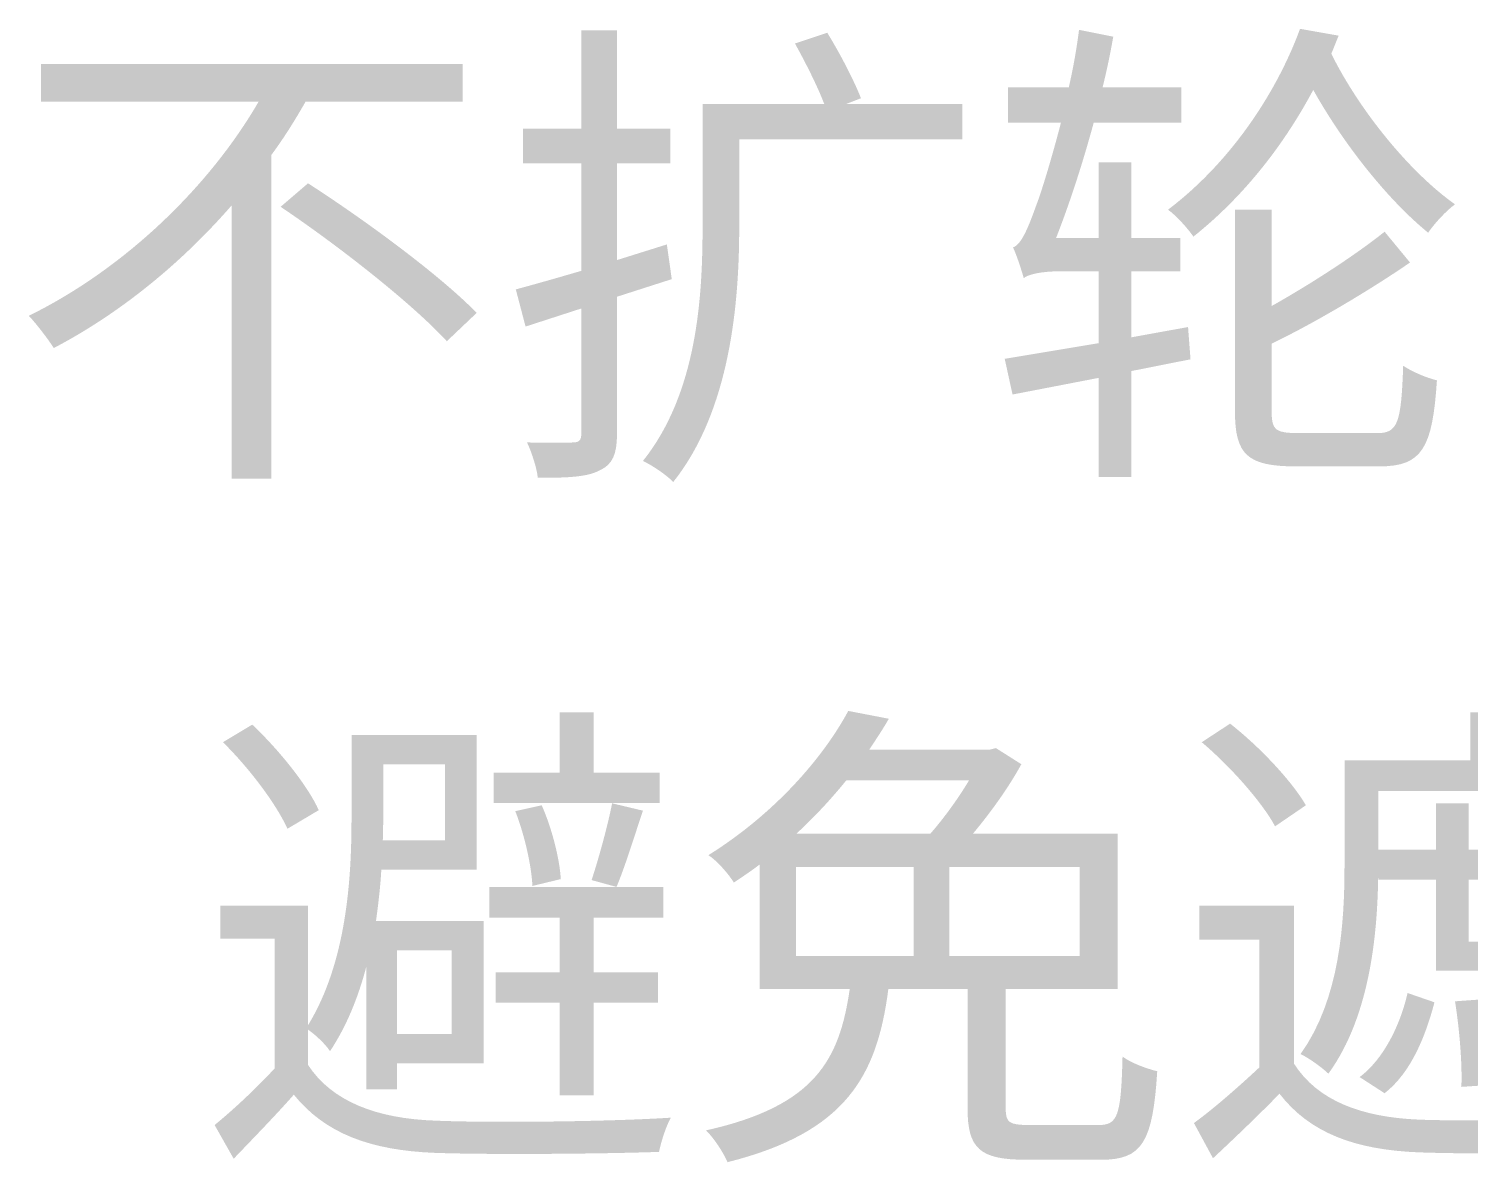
# Model space of a CAD drawing. Header units: millimetres. Extents: x -4600 to 229000, y -4300 to 19460.
# Drawn here: x 61460 to 62304, y 10572 to 11236 of the extents above; entities that cross this region are included whole.
import ezdxf

# ---------------------------------------------------------------- set-up
doc = ezdxf.new("R2010")
doc.units = ezdxf.units.MM
doc.header["$LTSCALE"] = 100
doc.layers.add('A-NOTE', color=7, linetype='Continuous', lineweight=18)

# ---------------------------------------------------------------- blocks, each defined once
blk = doc.blocks.new('A02_SHEET')
at = {"layer": 'A-NOTE'}
h = blk.add_hatch(color=256, dxfattribs=at)
edge = h.paths.add_edge_path()
edge.add_line((21783.47, 11235.37), (21783.47, 11177.78))
edge.add_line((21783.47, 11177.78), (21749.37, 11177.78))
edge.add_line((21749.37, 11177.78), (21749.37, 11157.44))
edge.add_line((21749.37, 11157.44), (21783.47, 11157.44))
edge.add_line((21783.47, 11157.44), (21783.47, 11094.41))
edge.add_spline(control_points=[(21783.47, 11094.41), (21768.85, 11090.12), (21755.68, 11086.39), (21745.08, 11083.53)], knot_values=[0, 0, 0, 0, 1, 1, 1, 1], degree=3, periodic=0)
edge.add_line((21745.08, 11083.53), (21750.8, 11061.75))
edge.add_line((21750.8, 11061.75), (21783.47, 11072.35))
edge.add_line((21783.47, 11072.35), (21783.47, 10999.01))
edge.add_spline(control_points=[(21783.47, 10999.01), (21783.47, 10995), (21782.03, 10993.85), (21778.59, 10993.85)], knot_values=[0, 0, 0, 0, 1, 1, 1, 1], degree=3, periodic=0)
edge.add_spline(control_points=[(21778.59, 10993.85), (21775.16, 10993.57), (21763.98, 10993.57), (21751.66, 10993.85)], knot_values=[0, 0, 0, 0, 1, 1, 1, 1], degree=3, periodic=0)
edge.add_spline(control_points=[(21751.66, 10993.85), (21754.53, 10987.84), (21757.39, 10978.67), (21757.97, 10973.23)], knot_values=[0, 0, 0, 0, 1, 1, 1, 1], degree=3, periodic=0)
edge.add_spline(control_points=[(21757.97, 10973.23), (21776.02, 10972.94), (21787.48, 10973.8), (21794.35, 10977.52)], knot_values=[0, 0, 0, 0, 1, 1, 1, 1], degree=3, periodic=0)
edge.add_spline(control_points=[(21794.35, 10977.52), (21801.8, 10980.96), (21804.38, 10986.98), (21804.38, 10999.01)], knot_values=[0, 0, 0, 0, 1, 1, 1, 1], degree=3, periodic=0)
edge.add_line((21804.38, 10999.01), (21804.38, 11079.23))
edge.add_line((21804.38, 11079.23), (21836.47, 11089.54))
edge.add_line((21836.47, 11089.54), (21833.6, 11109.88))
edge.add_line((21833.6, 11109.88), (21804.38, 11100.72))
edge.add_line((21804.38, 11100.72), (21804.38, 11157.44))
edge.add_line((21804.38, 11157.44), (21835.61, 11157.44))
edge.add_line((21835.61, 11157.44), (21835.61, 11177.78))
edge.add_line((21835.61, 11177.78), (21804.38, 11177.78))
edge.add_line((21804.38, 11177.78), (21804.38, 11235.37))
edge.add_line((21804.38, 11235.37), (21783.47, 11235.37))
h = blk.add_hatch(color=256, dxfattribs=at)
edge = h.paths.add_edge_path()
edge.add_spline(control_points=[(21908.66, 11227.63), (21914.68, 11216.75), (21921.84, 11202.71), (21925.85, 11192.11)], knot_values=[0, 0, 0, 0, 1, 1, 1, 1], degree=3, periodic=0)
edge.add_line((21925.85, 11192.11), (21854.52, 11192.11))
edge.add_line((21854.52, 11192.11), (21854.52, 11120.48))
edge.add_spline(control_points=[(21854.52, 11120.48), (21854.52, 11078.94), (21851.36, 11022.79), (21819.56, 10982.97)], knot_values=[0, 0, 0, 0, 1, 1, 1, 1], degree=3, periodic=0)
edge.add_spline(control_points=[(21819.56, 10982.97), (21824.72, 10980.68), (21833.6, 10974.66), (21837.33, 10970.65)], knot_values=[0, 0, 0, 0, 1, 1, 1, 1], degree=3, periodic=0)
edge.add_spline(control_points=[(21837.33, 10970.65), (21870.85, 11012.76), (21876, 11075.79), (21876, 11120.2)], knot_values=[0, 0, 0, 0, 1, 1, 1, 1], degree=3, periodic=0)
edge.add_line((21876, 11120.2), (21876, 11171.48))
edge.add_line((21876, 11171.48), (22006.64, 11171.48))
edge.add_line((22006.64, 11171.48), (22006.64, 11192.11))
edge.add_line((22006.64, 11192.11), (21938.46, 11192.11))
edge.add_line((21938.46, 11192.11), (21947.34, 11195.55))
edge.add_spline(control_points=[(21947.34, 11195.55), (21943.33, 11205.86), (21935.02, 11221.9), (21927.57, 11233.94)], knot_values=[0, 0, 0, 0, 1, 1, 1, 1], degree=3, periodic=0)
edge.add_line((21927.57, 11233.94), (21908.66, 11227.63))
h = blk.add_hatch(color=256, dxfattribs=at)
edge = h.paths.add_edge_path()
edge.add_spline(control_points=[(22042.74, 11090.12), (22045.03, 11092.41), (22053.92, 11094.13), (22063.37, 11094.13)], knot_values=[0, 0, 0, 0, 1, 1, 1, 1], degree=3, periodic=0)
edge.add_line((22063.37, 11094.13), (22086.58, 11094.13))
edge.add_line((22086.58, 11094.13), (22086.58, 11052.01))
edge.add_line((22086.58, 11052.01), (22031.57, 11042.84))
edge.add_line((22031.57, 11042.84), (22036.15, 11021.93))
edge.add_line((22036.15, 11021.93), (22086.58, 11031.67))
edge.add_line((22086.58, 11031.67), (22086.58, 10973.51))
edge.add_line((22086.58, 10973.51), (22105.77, 10973.51))
edge.add_line((22105.77, 10973.51), (22105.77, 11035.68))
edge.add_line((22105.77, 11035.68), (22140.44, 11042.56))
edge.add_line((22140.44, 11042.56), (22139, 11061.47))
edge.add_line((22139, 11061.47), (22105.77, 11055.45))
edge.add_line((22105.77, 11055.45), (22105.77, 11094.13))
edge.add_line((22105.77, 11094.13), (22134.42, 11094.13))
edge.add_line((22134.42, 11094.13), (22134.42, 11113.61))
edge.add_line((22134.42, 11113.61), (22105.77, 11113.61))
edge.add_line((22105.77, 11113.61), (22105.77, 11158.02))
edge.add_line((22105.77, 11158.02), (22086.58, 11158.02))
edge.add_line((22086.58, 11158.02), (22086.58, 11113.61))
edge.add_line((22086.58, 11113.61), (22061.65, 11113.61))
edge.add_spline(control_points=[(22061.65, 11113.61), (22069.39, 11133.38), (22077.12, 11156.87), (22083.71, 11181.22)], knot_values=[0, 0, 0, 0, 1, 1, 1, 1], degree=3, periodic=0)
edge.add_line((22083.71, 11181.22), (22134.99, 11181.22))
edge.add_line((22134.99, 11181.22), (22134.99, 11201.85))
edge.add_line((22134.99, 11201.85), (22088.87, 11201.85))
edge.add_spline(control_points=[(22088.87, 11201.85), (22091.45, 11211.88), (22093.45, 11221.9), (22095.17, 11231.64)], knot_values=[0, 0, 0, 0, 1, 1, 1, 1], degree=3, periodic=0)
edge.add_line((22095.17, 11231.64), (22075.12, 11235.65))
edge.add_spline(control_points=[(22075.12, 11235.65), (22073.68, 11224.48), (22071.68, 11213.02), (22069.1, 11201.85)], knot_values=[0, 0, 0, 0, 1, 1, 1, 1], degree=3, periodic=0)
edge.add_line((22069.1, 11201.85), (22033.57, 11201.85))
edge.add_line((22033.57, 11201.85), (22033.57, 11181.22))
edge.add_line((22033.57, 11181.22), (22064.52, 11181.22))
edge.add_spline(control_points=[(22064.52, 11181.22), (22058.5, 11158.02), (22052.48, 11138.82), (22049.62, 11131.66)], knot_values=[0, 0, 0, 0, 1, 1, 1, 1], degree=3, periodic=0)
edge.add_spline(control_points=[(22049.62, 11131.66), (22045.03, 11118.77), (22041.02, 11109.6), (22036.44, 11108.17)], knot_values=[0, 0, 0, 0, 1, 1, 1, 1], degree=3, periodic=0)
edge.add_spline(control_points=[(22036.44, 11108.17), (22038.73, 11103.29), (22041.6, 11094.13), (22042.74, 11090.12)], knot_values=[0, 0, 0, 0, 1, 1, 1, 1], degree=3, periodic=0)
h = blk.add_hatch(color=256, dxfattribs=at)
edge = h.paths.add_edge_path()
edge.add_spline(control_points=[(22204.61, 11236.23), (22192.29, 11202.42), (22166.51, 11160.02), (22127.26, 11130.23)], knot_values=[0, 0, 0, 0, 1, 1, 1, 1], degree=3, periodic=0)
edge.add_spline(control_points=[(22127.26, 11130.23), (22132.13, 11126.79), (22138.72, 11119.34), (22142.16, 11114.47)], knot_values=[0, 0, 0, 0, 1, 1, 1, 1], degree=3, periodic=0)
edge.add_spline(control_points=[(22142.16, 11114.47), (22173.38, 11139.39), (22196.3, 11170.33), (22212.35, 11200.42)], knot_values=[0, 0, 0, 0, 1, 1, 1, 1], degree=3, periodic=0)
edge.add_spline(control_points=[(22212.35, 11200.42), (22230.68, 11167.76), (22256.47, 11135.67), (22279.67, 11116.76)], knot_values=[0, 0, 0, 0, 1, 1, 1, 1], degree=3, periodic=0)
edge.add_spline(control_points=[(22279.67, 11116.76), (22283.4, 11122.2), (22290.27, 11129.65), (22295.43, 11133.38)], knot_values=[0, 0, 0, 0, 1, 1, 1, 1], degree=3, periodic=0)
edge.add_spline(control_points=[(22295.43, 11133.38), (22269.07, 11152), (22239.56, 11188.1), (22222.95, 11221.62)], knot_values=[0, 0, 0, 0, 1, 1, 1, 1], degree=3, periodic=0)
edge.add_line((22222.95, 11221.62), (22227.24, 11232.22))
edge.add_line((22227.24, 11232.22), (22204.61, 11236.23))
h = blk.add_hatch(color=256, dxfattribs=at)
edge = h.paths.add_edge_path()
edge.add_line((21466.89, 11215.6), (21466.89, 11193.54))
edge.add_line((21466.89, 11193.54), (21594.38, 11193.54))
edge.add_spline(control_points=[(21594.38, 11193.54), (21566.02, 11144.55), (21516.74, 11096.13), (21459.73, 11068.06)], knot_values=[0, 0, 0, 0, 1, 1, 1, 1], degree=3, periodic=0)
edge.add_spline(control_points=[(21459.73, 11068.06), (21464.31, 11063.19), (21470.9, 11054.59), (21474.34, 11049.15)], knot_values=[0, 0, 0, 0, 1, 1, 1, 1], degree=3, periodic=0)
edge.add_spline(control_points=[(21474.34, 11049.15), (21514.16, 11070.06), (21549.69, 11099.57), (21578.62, 11132.8)], knot_values=[0, 0, 0, 0, 1, 1, 1, 1], degree=3, periodic=0)
edge.add_line((21578.62, 11132.8), (21578.62, 10972.65))
edge.add_line((21578.62, 10972.65), (21601.83, 10972.65))
edge.add_line((21601.83, 10972.65), (21601.83, 11162.31))
edge.add_spline(control_points=[(21601.83, 11162.31), (21609.28, 11172.34), (21615.87, 11182.94), (21621.88, 11193.54)], knot_values=[0, 0, 0, 0, 1, 1, 1, 1], degree=3, periodic=0)
edge.add_line((21621.88, 11193.54), (21713.85, 11193.54))
edge.add_line((21713.85, 11193.54), (21713.85, 11215.6))
edge.add_line((21713.85, 11215.6), (21466.89, 11215.6))
edge = h.paths.add_edge_path(flags=0)
edge.add_spline(control_points=[(21607.27, 11131.94), (21641.36, 11109.02), (21684.34, 11075.22), (21704.68, 11053.16)], knot_values=[0, 0, 0, 0, 1, 1, 1, 1], degree=3, periodic=0)
edge.add_line((21704.68, 11053.16), (21722.16, 11069.77))
edge.add_spline(control_points=[(21722.16, 11069.77), (21700.67, 11091.83), (21657.12, 11123.92), (21623.32, 11145.7)], knot_values=[0, 0, 0, 0, 1, 1, 1, 1], degree=3, periodic=0)
edge.add_line((21623.32, 11145.7), (21607.27, 11131.94))
h = blk.add_hatch(color=256, dxfattribs=at)
edge = h.paths.add_edge_path()
edge.add_spline(control_points=[(22254.17, 11117.33), (22236.98, 11103.58), (22210.91, 11086.68), (22187.99, 11073.79)], knot_values=[0, 0, 0, 0, 1, 1, 1, 1], degree=3, periodic=0)
edge.add_line((22187.99, 11073.79), (22187.99, 11130.23))
edge.add_line((22187.99, 11130.23), (22166.51, 11130.23))
edge.add_line((22166.51, 11130.23), (22166.51, 11011.62))
edge.add_spline(control_points=[(22166.51, 11011.62), (22166.51, 10986.69), (22173.96, 10979.82), (22202.03, 10979.82), (22207.48, 10979.82), (22245.29, 10979.82), (22251.31, 10979.82), (22276.23, 10979.82), (22282.25, 10990.7), (22284.83, 11030.24)], knot_values=[0, 0, 0, 0, 1, 1, 1, 2, 2, 2, 3, 3, 3, 3], degree=3, periodic=0)
edge.add_spline(control_points=[(22284.83, 11030.24), (22278.81, 11031.67), (22269.93, 11035.4), (22265.06, 11038.83)], knot_values=[0, 0, 0, 0, 1, 1, 1, 1], degree=3, periodic=0)
edge.add_spline(control_points=[(22265.06, 11038.83), (22263.92, 11005.31), (22261.91, 10999.3), (22249.88, 10999.3), (22241.86, 10999.3), (22210.34, 10999.3), (22204.04, 10999.3), (22190.29, 10999.3), (22187.99, 11001.02), (22187.99, 11011.62)], knot_values=[0, 0, 0, 0, 1, 1, 1, 2, 2, 2, 3, 3, 3, 3], degree=3, periodic=0)
edge.add_line((22187.99, 11011.62), (22187.99, 11051.73))
edge.add_spline(control_points=[(22187.99, 11051.73), (22213.49, 11064.05), (22245.29, 11082.95), (22269.07, 11099.28)], knot_values=[0, 0, 0, 0, 1, 1, 1, 1], degree=3, periodic=0)
edge.add_line((22269.07, 11099.28), (22254.17, 11117.33))
h = blk.add_hatch(color=256, dxfattribs=at)
edge = h.paths.add_edge_path()
edge.add_spline(control_points=[(21939.89, 10836.51), (21925.28, 10809.3), (21896.92, 10776.35), (21857.95, 10752)], knot_values=[0, 0, 0, 0, 1, 1, 1, 1], degree=3, periodic=0)
edge.add_spline(control_points=[(21857.95, 10752), (21862.82, 10748.85), (21869.7, 10741.11), (21872.85, 10735.95)], knot_values=[0, 0, 0, 0, 1, 1, 1, 1], degree=3, periodic=0)
edge.add_spline(control_points=[(21872.85, 10735.95), (21878.01, 10739.39), (21883.17, 10742.83), (21888.04, 10746.56)], knot_values=[0, 0, 0, 0, 1, 1, 1, 1], degree=3, periodic=0)
edge.add_line((21888.04, 10746.56), (21888.04, 10673.5))
edge.add_line((21888.04, 10673.5), (21940.75, 10673.5))
edge.add_spline(control_points=[(21940.75, 10673.5), (21934.73, 10632.24), (21920.7, 10605.03), (21856.52, 10590.7)], knot_values=[0, 0, 0, 0, 1, 1, 1, 1], degree=3, periodic=0)
edge.add_spline(control_points=[(21856.52, 10590.7), (21861.11, 10586.41), (21866.83, 10577.52), (21869.13, 10572.08)], knot_values=[0, 0, 0, 0, 1, 1, 1, 1], degree=3, periodic=0)
edge.add_spline(control_points=[(21869.13, 10572.08), (21938.74, 10589.56), (21956.79, 10622.79), (21963.38, 10673.5)], knot_values=[0, 0, 0, 0, 1, 1, 1, 1], degree=3, periodic=0)
edge.add_line((21963.38, 10673.5), (22009.8, 10673.5))
edge.add_line((22009.8, 10673.5), (22009.8, 10603.59))
edge.add_spline(control_points=[(22009.8, 10603.59), (22009.8, 10580.1), (22016.96, 10573.51), (22043.89, 10573.51), (22049.33, 10573.51), (22082.56, 10573.51), (22088.29, 10573.51), (22112.07, 10573.51), (22118.38, 10583.83), (22120.95, 10625.37)], knot_values=[0, 0, 0, 0, 1, 1, 1, 2, 2, 2, 3, 3, 3, 3], degree=3, periodic=0)
edge.add_spline(control_points=[(22120.95, 10625.37), (22114.94, 10626.8), (22105.48, 10630.24), (22100.61, 10633.96)], knot_values=[0, 0, 0, 0, 1, 1, 1, 1], degree=3, periodic=0)
edge.add_spline(control_points=[(22100.61, 10633.96), (22099.75, 10599.01), (22097.75, 10593.85), (22086.58, 10593.85), (22079.13, 10593.85), (22051.91, 10593.85), (22046.18, 10593.85), (22034.15, 10593.85), (22032.14, 10595.29), (22032.14, 10603.59)], knot_values=[0, 0, 0, 0, 1, 1, 1, 2, 2, 2, 3, 3, 3, 3], degree=3, periodic=0)
edge.add_line((22032.14, 10603.59), (22032.14, 10673.5))
edge.add_line((22032.14, 10673.5), (22097.75, 10673.5))
edge.add_line((22097.75, 10673.5), (22097.75, 10764.6))
edge.add_line((22097.75, 10764.6), (22012.95, 10764.6))
edge.add_spline(control_points=[(22012.95, 10764.6), (22023.55, 10777.21), (22034.15, 10792.11), (22041.31, 10805.29)], knot_values=[0, 0, 0, 0, 1, 1, 1, 1], degree=3, periodic=0)
edge.add_line((22041.31, 10805.29), (22026.41, 10814.74))
edge.add_line((22026.41, 10814.74), (22022.97, 10813.88))
edge.add_line((22022.97, 10813.88), (21952.21, 10813.88))
edge.add_spline(control_points=[(21952.21, 10813.88), (21956.22, 10819.9), (21960.23, 10825.91), (21963.67, 10831.93)], knot_values=[0, 0, 0, 0, 1, 1, 1, 1], degree=3, periodic=0)
edge.add_line((21963.67, 10831.93), (21939.89, 10836.51))
h.paths.add_polyline_path([(21999.2, 10745.12), (22075.4, 10745.12), (22075.4, 10692.98), (21999.2, 10692.98), (21999.2, 10745.12)], flags=0)
h.paths.add_polyline_path([(21909.24, 10745.12), (21978.28, 10745.12), (21978.28, 10692.98), (21909.24, 10692.98), (21909.24, 10745.12)], flags=0)
edge = h.paths.add_edge_path(flags=0)
edge.add_spline(control_points=[(21909.52, 10764.6), (21920.41, 10774.63), (21930.15, 10785.23), (21938.74, 10795.83)], knot_values=[0, 0, 0, 0, 1, 1, 1, 1], degree=3, periodic=0)
edge.add_line((21938.74, 10795.83), (22010.65, 10795.83))
edge.add_spline(control_points=[(22010.65, 10795.83), (22004.35, 10785.23), (21996.04, 10773.77), (21988.02, 10764.6)], knot_values=[0, 0, 0, 0, 1, 1, 1, 1], degree=3, periodic=0)
edge.add_line((21988.02, 10764.6), (21909.52, 10764.6))
h = blk.add_hatch(color=256, dxfattribs=at)
edge = h.paths.add_edge_path()
edge.add_line((21648.81, 10822.48), (21648.81, 10773.49))
edge.add_spline(control_points=[(21648.81, 10773.49), (21648.81, 10738.25), (21645.95, 10689.26), (21623.32, 10652.3)], knot_values=[0, 0, 0, 0, 1, 1, 1, 1], degree=3, periodic=0)
edge.add_line((21623.32, 10652.3), (21623.32, 10722.49))
edge.add_line((21623.32, 10722.49), (21572.03, 10722.49))
edge.add_line((21572.03, 10722.49), (21572.03, 10703.01))
edge.add_line((21572.03, 10703.01), (21603.83, 10703.01))
edge.add_line((21603.83, 10703.01), (21603.83, 10627.09))
edge.add_spline(control_points=[(21603.83, 10627.09), (21592.37, 10614.77), (21579.48, 10602.74), (21568.59, 10593.85)], knot_values=[0, 0, 0, 0, 1, 1, 1, 1], degree=3, periodic=0)
edge.add_line((21568.59, 10593.85), (21579.77, 10574.09))
edge.add_spline(control_points=[(21579.77, 10574.09), (21592.09, 10586.98), (21604.12, 10599.3), (21615.01, 10611.62)], knot_values=[0, 0, 0, 0, 1, 1, 1, 1], degree=3, periodic=0)
edge.add_spline(control_points=[(21615.01, 10611.62), (21633.34, 10588.98), (21659.7, 10578.96), (21698.09, 10577.52), (21731.61, 10576.38), (21795.78, 10576.95), (21829.02, 10578.1)], knot_values=[0, 0, 0, 0, 1, 1, 1, 2, 2, 2, 2], degree=3, periodic=0)
edge.add_spline(control_points=[(21829.02, 10578.1), (21830.16, 10584.11), (21833.32, 10593.57), (21835.89, 10598.15)], knot_values=[0, 0, 0, 0, 1, 1, 1, 1], degree=3, periodic=0)
edge.add_spline(control_points=[(21835.89, 10598.15), (21800.08, 10595.86), (21730.75, 10595), (21697.8, 10596.43), (21663.71, 10597.58), (21637.35, 10607.61), (21623.32, 10629.09)], knot_values=[0, 0, 0, 0, 1, 1, 1, 2, 2, 2, 2], degree=3, periodic=0)
edge.add_line((21623.32, 10629.09), (21623.32, 10649.72))
edge.add_spline(control_points=[(21623.32, 10649.72), (21627.33, 10647.14), (21633.92, 10640.84), (21636.21, 10637.11)], knot_values=[0, 0, 0, 0, 1, 1, 1, 1], degree=3, periodic=0)
edge.add_spline(control_points=[(21636.21, 10637.11), (21645.95, 10651.73), (21652.82, 10668.92), (21657.41, 10686.39)], knot_values=[0, 0, 0, 0, 1, 1, 1, 1], degree=3, periodic=0)
edge.add_line((21657.41, 10686.39), (21657.41, 10614.77))
edge.add_line((21657.41, 10614.77), (21675.46, 10614.77))
edge.add_line((21675.46, 10614.77), (21675.46, 10629.95))
edge.add_line((21675.46, 10629.95), (21726.17, 10629.95))
edge.add_line((21726.17, 10629.95), (21726.17, 10713.32))
edge.add_line((21726.17, 10713.32), (21663.14, 10713.32))
edge.add_spline(control_points=[(21663.14, 10713.32), (21664.57, 10723.64), (21665.72, 10733.66), (21666.29, 10743.4)], knot_values=[0, 0, 0, 0, 1, 1, 1, 1], degree=3, periodic=0)
edge.add_line((21666.29, 10743.4), (21722.16, 10743.4))
edge.add_line((21722.16, 10743.4), (21722.16, 10822.48))
edge.add_line((21722.16, 10822.48), (21648.81, 10822.48))
h.paths.add_polyline_path([(21729.6, 10733.38), (21729.6, 10715.33), (21770.86, 10715.33), (21770.86, 10683.24), (21733.33, 10683.24), (21733.33, 10665.48), (21770.86, 10665.48), (21770.86, 10611.33), (21790.63, 10611.33), (21790.63, 10665.48), (21828.44, 10665.48), (21828.44, 10683.24), (21790.63, 10683.24), (21790.63, 10715.33), (21831.6, 10715.33), (21831.6, 10733.38), (21729.6, 10733.38)], flags=0)
h.paths.add_polyline_path([(21770.86, 10835.65), (21770.86, 10800.42), (21732.18, 10800.42), (21732.18, 10782.65), (21829.3, 10782.65), (21829.3, 10800.42), (21790.63, 10800.42), (21790.63, 10835.65), (21770.86, 10835.65)], flags=0)
edge = h.paths.add_edge_path(flags=0)
edge.add_spline(control_points=[(21573.47, 10818.18), (21588.65, 10803.28), (21604.69, 10782.08), (21611.28, 10767.47)], knot_values=[0, 0, 0, 0, 1, 1, 1, 1], degree=3, periodic=0)
edge.add_line((21611.28, 10767.47), (21629.62, 10778.36))
edge.add_spline(control_points=[(21629.62, 10778.36), (21623.03, 10792.97), (21606.13, 10813.88), (21590.65, 10828.49)], knot_values=[0, 0, 0, 0, 1, 1, 1, 1], degree=3, periodic=0)
edge.add_line((21590.65, 10828.49), (21573.47, 10818.18))
h.paths.add_polyline_path([(21667.15, 10760.59), (21667.44, 10773.2), (21667.44, 10805.29), (21703.53, 10805.29), (21703.53, 10760.59), (21667.15, 10760.59)], flags=0)
h.paths.add_polyline_path([(21675.46, 10696.13), (21707.54, 10696.13), (21707.54, 10647.14), (21675.46, 10647.14), (21675.46, 10696.13)], flags=0)
edge = h.paths.add_edge_path(flags=0)
edge.add_spline(control_points=[(21801.51, 10782.37), (21798.94, 10769.19), (21793.49, 10749.42), (21789.48, 10737.39)], knot_values=[0, 0, 0, 0, 1, 1, 1, 1], degree=3, periodic=0)
edge.add_line((21789.48, 10737.39), (21804.09, 10733.38))
edge.add_spline(control_points=[(21804.09, 10733.38), (21808.96, 10744.84), (21814.41, 10762.6), (21819.56, 10778.07)], knot_values=[0, 0, 0, 0, 1, 1, 1, 1], degree=3, periodic=0)
edge.add_line((21819.56, 10778.07), (21801.51, 10782.37))
edge = h.paths.add_edge_path(flags=0)
edge.add_spline(control_points=[(21744.79, 10777.78), (21750.23, 10763.74), (21754.24, 10745.98), (21754.82, 10733.95)], knot_values=[0, 0, 0, 0, 1, 1, 1, 1], degree=3, periodic=0)
edge.add_line((21754.82, 10733.95), (21771.43, 10737.96))
edge.add_spline(control_points=[(21771.43, 10737.96), (21770.86, 10749.42), (21766.28, 10767.76), (21760.26, 10781.22)], knot_values=[0, 0, 0, 0, 1, 1, 1, 1], degree=3, periodic=0)
edge.add_line((21760.26, 10781.22), (21744.79, 10777.78))
h = blk.add_hatch(color=256, dxfattribs=at)
edge = h.paths.add_edge_path()
edge.add_line((22284.26, 10782.37), (22284.26, 10755.15))
edge.add_line((22284.26, 10755.15), (22250.45, 10755.15))
edge.add_line((22250.45, 10755.15), (22250.45, 10789.53))
edge.add_line((22250.45, 10789.53), (22404.01, 10789.53))
edge.add_line((22404.01, 10789.53), (22404.01, 10807.58))
edge.add_line((22404.01, 10807.58), (22325.23, 10807.58))
edge.add_line((22325.23, 10807.58), (22325.23, 10835.65))
edge.add_line((22325.23, 10835.65), (22304.31, 10835.65))
edge.add_line((22304.31, 10835.65), (22304.31, 10807.58))
edge.add_line((22304.31, 10807.58), (22230.68, 10807.58))
edge.add_line((22230.68, 10807.58), (22230.68, 10745.98))
edge.add_spline(control_points=[(22230.68, 10745.98), (22230.68, 10712.75), (22228.1, 10667.77), (22204.9, 10635.4)], knot_values=[0, 0, 0, 0, 1, 1, 1, 1], degree=3, periodic=0)
edge.add_spline(control_points=[(22204.9, 10635.4), (22209.48, 10633.39), (22217.79, 10627.37), (22221.23, 10623.94)], knot_values=[0, 0, 0, 0, 1, 1, 1, 1], degree=3, periodic=0)
edge.add_spline(control_points=[(22221.23, 10623.94), (22246.44, 10658.6), (22250.45, 10709.31), (22250.45, 10745.7)], knot_values=[0, 0, 0, 0, 1, 1, 1, 1], degree=3, periodic=0)
edge.add_line((22250.45, 10745.7), (22250.45, 10737.67))
edge.add_line((22250.45, 10737.67), (22284.26, 10737.67))
edge.add_line((22284.26, 10737.67), (22284.26, 10684.39))
edge.add_line((22284.26, 10684.39), (22369.06, 10684.39))
edge.add_line((22369.06, 10684.39), (22369.06, 10737.67))
edge.add_line((22369.06, 10737.67), (22403.72, 10737.67))
edge.add_line((22403.72, 10737.67), (22403.72, 10755.15))
edge.add_line((22403.72, 10755.15), (22369.06, 10755.15))
edge.add_line((22369.06, 10755.15), (22369.06, 10782.37))
edge.add_line((22369.06, 10782.37), (22349.29, 10782.37))
edge.add_line((22349.29, 10782.37), (22349.29, 10755.15))
edge.add_line((22349.29, 10755.15), (22303.45, 10755.15))
edge.add_line((22303.45, 10755.15), (22303.45, 10782.37))
edge.add_line((22303.45, 10782.37), (22284.26, 10782.37))
edge = h.paths.add_edge_path(flags=0)
edge.add_line((22201.17, 10722.49), (22145.59, 10722.49))
edge.add_line((22145.59, 10722.49), (22145.59, 10702.44))
edge.add_line((22145.59, 10702.44), (22180.83, 10702.44))
edge.add_line((22180.83, 10702.44), (22180.83, 10627.66))
edge.add_spline(control_points=[(22180.83, 10627.66), (22168.23, 10615.91), (22154.19, 10603.59), (22142.44, 10595)], knot_values=[0, 0, 0, 0, 1, 1, 1, 1], degree=3, periodic=0)
edge.add_line((22142.44, 10595), (22153.62, 10574.37))
edge.add_spline(control_points=[(22153.62, 10574.37), (22167.37, 10587.26), (22180.26, 10599.58), (22192.58, 10612.19)], knot_values=[0, 0, 0, 0, 1, 1, 1, 1], degree=3, periodic=0)
edge.add_spline(control_points=[(22192.58, 10612.19), (22210.34, 10589.27), (22236.7, 10579.24), (22274.8, 10577.81), (22307.18, 10576.66), (22369.92, 10577.24), (22402.58, 10578.38)], knot_values=[0, 0, 0, 0, 1, 1, 1, 2, 2, 2, 2], degree=3, periodic=0)
edge.add_spline(control_points=[(22402.58, 10578.38), (22403.44, 10584.69), (22406.59, 10594.14), (22409.17, 10599.01)], knot_values=[0, 0, 0, 0, 1, 1, 1, 1], degree=3, periodic=0)
edge.add_spline(control_points=[(22409.17, 10599.01), (22374.22, 10596.72), (22306.6, 10595.86), (22274.23, 10597.01), (22240.42, 10598.44), (22214.92, 10608.18), (22201.17, 10629.67)], knot_values=[0, 0, 0, 0, 1, 1, 1, 2, 2, 2, 2], degree=3, periodic=0)
edge.add_line((22201.17, 10629.67), (22201.17, 10722.49))
edge = h.paths.add_edge_path(flags=0)
edge.add_spline(control_points=[(22362.18, 10667.48), (22373.64, 10651.15), (22385.96, 10628.81), (22390.83, 10613.91)], knot_values=[0, 0, 0, 0, 1, 1, 1, 1], degree=3, periodic=0)
edge.add_line((22390.83, 10613.91), (22407.16, 10621.07))
edge.add_spline(control_points=[(22407.16, 10621.07), (22401.72, 10635.4), (22389.4, 10657.46), (22377.08, 10673.5)], knot_values=[0, 0, 0, 0, 1, 1, 1, 1], degree=3, periodic=0)
edge.add_line((22377.08, 10673.5), (22362.18, 10667.48))
edge = h.paths.add_edge_path(flags=0)
edge.add_spline(control_points=[(22267.64, 10671.21), (22263.34, 10652.59), (22253.89, 10632.82), (22239.56, 10621.93)], knot_values=[0, 0, 0, 0, 1, 1, 1, 1], degree=3, periodic=0)
edge.add_line((22239.56, 10621.93), (22254.17, 10612.48))
edge.add_spline(control_points=[(22254.17, 10612.48), (22269.93, 10624.8), (22278.24, 10646.28), (22283.4, 10665.76)], knot_values=[0, 0, 0, 0, 1, 1, 1, 1], degree=3, periodic=0)
edge.add_line((22283.4, 10665.76), (22267.64, 10671.21))
h.paths.add_polyline_path([(22349.29, 10737.67), (22349.29, 10701.29), (22303.45, 10701.29), (22303.45, 10737.67), (22349.29, 10737.67)], flags=0)
edge = h.paths.add_edge_path(flags=0)
edge.add_spline(control_points=[(22327.8, 10665.19), (22334.11, 10649.43), (22340.7, 10629.09), (22342.99, 10615.63)], knot_values=[0, 0, 0, 0, 1, 1, 1, 1], degree=3, periodic=0)
edge.add_line((22342.99, 10615.63), (22359.03, 10619.92))
edge.add_spline(control_points=[(22359.03, 10619.92), (22356.74, 10633.1), (22349.86, 10653.44), (22343.27, 10668.92)], knot_values=[0, 0, 0, 0, 1, 1, 1, 1], degree=3, periodic=0)
edge.add_line((22343.27, 10668.92), (22327.8, 10665.19))
edge = h.paths.add_edge_path(flags=0)
edge.add_spline(control_points=[(22295.43, 10666.34), (22298.01, 10650.29), (22299.73, 10629.67), (22299.15, 10616.2)], knot_values=[0, 0, 0, 0, 1, 1, 1, 1], degree=3, periodic=0)
edge.add_line((22299.15, 10616.2), (22316.06, 10617.35))
edge.add_spline(control_points=[(22316.06, 10617.35), (22316.34, 10630.81), (22314.34, 10651.44), (22311.19, 10667.48)], knot_values=[0, 0, 0, 0, 1, 1, 1, 1], degree=3, periodic=0)
edge.add_line((22311.19, 10667.48), (22295.43, 10666.34))
h = blk.add_hatch(color=256, dxfattribs=at)
edge = h.paths.add_edge_path()
edge.add_spline(control_points=[(22147.03, 10818.18), (22163.64, 10804.14), (22182.26, 10783.23), (22190, 10768.9)], knot_values=[0, 0, 0, 0, 1, 1, 1, 1], degree=3, periodic=0)
edge.add_line((22190, 10768.9), (22208.05, 10781.22))
edge.add_spline(control_points=[(22208.05, 10781.22), (22199.74, 10795.55), (22180.83, 10815.6), (22163.64, 10829.07)], knot_values=[0, 0, 0, 0, 1, 1, 1, 1], degree=3, periodic=0)
edge.add_line((22163.64, 10829.07), (22147.03, 10818.18))

msp = doc.modelspace()

# ---------------------------------------------------------------- block references
msp.add_blockref('A02_SHEET', (40000, 0))

doc.saveas('drawing.dxf')
